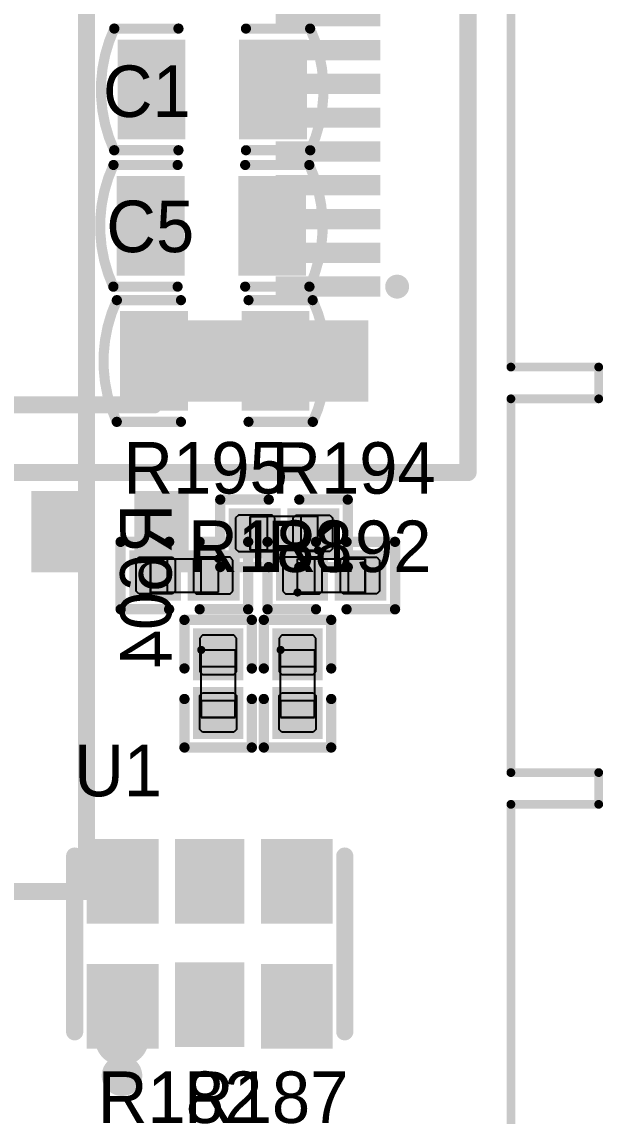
# Model space of a CAD drawing. Header units: millimetres. Extents: x 892 to 1144, y 1011 to 1123.
# Drawn here: x 936.17 to 944.77, y 1059.6 to 1075.79 of the extents above; entities that cross this region are included whole.
import ezdxf

# ---------------------------------------------------------------- set-up
doc = ezdxf.new("R2010")
doc.units = ezdxf.units.MM
for name, color, linetype in [('BottomLayer', 5, 'Continuous'), ('BottomOverlay', 54, 'Continuous'), ('BottomPaste', 16, 'Continuous'), ('BottomSolder', 6, 'Continuous'), ('Mechanical12', 56, 'Continuous'), ('Mechanical39', 56, 'Continuous'), ('Mechanical4', 56, 'Continuous'), ('Mechanical47', 56, 'Continuous'), ('Mechanical5', 56, 'Continuous'), ('Mechanical6', 56, 'Continuous'), ('TopLayer', 1, 'Continuous'), ('TopOverlay', 2, 'Continuous'), ('TopPaste', 8, 'Continuous'), ('TopSolder', 216, 'Continuous')]:
    doc.layers.add(name, color=color, linetype=linetype)

msp = doc.modelspace()

# ---------------------------------------------------------------- linework, layer by layer
at = {"layer": 'BottomLayer'}
for points in [[(941.475, 1075.725), (941.475, 1076.025), (939.925, 1075.725), (939.925, 1076.025)], [(941.475, 1075.225), (941.475, 1075.525), (939.925, 1075.225), (939.925, 1075.525)], [(941.475, 1074.725), (941.475, 1075.025), (939.925, 1074.725), (939.925, 1075.025)], [(941.475, 1074.225), (941.475, 1074.525), (939.925, 1074.225), (939.925, 1074.525)], [(941.475, 1073.725), (941.475, 1074.025), (939.925, 1073.725), (939.925, 1074.025)], [(941.475, 1073.225), (941.475, 1073.525), (939.925, 1073.225), (939.925, 1073.525)], [(941.475, 1072.725), (941.475, 1073.025), (939.925, 1072.725), (939.925, 1073.025)], [(941.475, 1072.225), (941.475, 1072.525), (939.925, 1072.225), (939.925, 1072.525)], [(941.475, 1071.725), (941.475, 1072.025), (939.925, 1071.725), (939.925, 1072.025)], [(941.3, 1070.175), (941.3, 1071.375), (938.55, 1070.175), (938.55, 1071.375)], [(937.013, 1068.75), (936.413, 1068.75), (937.013, 1067.75), (936.413, 1067.75)], [(938.537, 1068.75), (937.937, 1068.75), (938.537, 1067.75), (937.937, 1067.75)], [(939.9, 1068.495), (939.334, 1068.495), (939.9, 1067.955), (939.334, 1067.955)], [(940.766, 1068.495), (940.2, 1068.495), (940.766, 1067.955), (940.2, 1067.955)]]:
    msp.add_solid(points, dxfattribs=at)
at = {"layer": 'BottomOverlay'}
for points, const_width in [([(937.125, 1062.925), (937.125, 1100.925)], 0.254), ([(933.15, 1070.125), (938.125, 1070.125)], 0.254), ([(939.106, 1067.726), (939.106, 1068.724)], 0.152), ([(939.106, 1068.724), (939.824, 1068.724)], 0.152), ([(940.276, 1068.724), (940.994, 1068.724)], 0.152), ([(940.994, 1067.726), (940.994, 1068.724)], 0.152), ([(939.106, 1067.726), (939.824, 1067.726)], 0.152), ([(940.276, 1067.726), (940.994, 1067.726)], 0.152), ([(892.125, 1062.925), (937.125, 1062.925)], 0.254)]:
    msp.add_lwpolyline(points, dxfattribs=dict(at, const_width=const_width))
at = {"layer": 'BottomOverlay', "const_width": 0.254}
for points in [[(941.725, 1071.825, -1), (941.725, 1071.925)], [(941.725, 1071.925, -1), (941.725, 1071.825)]]:
    msp.add_lwpolyline(points, format="xyb", dxfattribs=at)
at = {"layer": 'BottomOverlay'}
for points, const_width in [([(941.661, 1071.925, 1), (941.788, 1071.925, 1)], 0.127), ([(941.661, 1071.925, 1), (941.788, 1071.925, 1)], 0.127), ([(941.661, 1071.825, 1), (941.788, 1071.825, 1)], 0.127), ([(941.661, 1071.825, 1), (941.788, 1071.825, 1)], 0.127), ([(938.061, 1070.125, 1), (938.188, 1070.125, 1)], 0.127), ([(939.068, 1068.724, 1), (939.144, 1068.724, 1)], 0.0762), ([(939.068, 1068.724, 1), (939.144, 1068.724, 1)], 0.0762), ([(939.786, 1068.724, 1), (939.862, 1068.724, 1)], 0.0762), ([(940.238, 1068.724, 1), (940.314, 1068.724, 1)], 0.0762), ([(940.956, 1068.724, 1), (941.032, 1068.724, 1)], 0.0762), ([(940.956, 1068.724, 1), (941.032, 1068.724, 1)], 0.0762), ([(939.068, 1067.726, 1), (939.144, 1067.726, 1)], 0.0762), ([(939.068, 1067.726, 1), (939.144, 1067.726, 1)], 0.0762), ([(939.786, 1067.726, 1), (939.862, 1067.726, 1)], 0.0762), ([(940.238, 1067.726, 1), (940.314, 1067.726, 1)], 0.0762), ([(940.956, 1067.726, 1), (941.032, 1067.726, 1)], 0.0762), ([(940.956, 1067.726, 1), (941.032, 1067.726, 1)], 0.0762), ([(937.061, 1062.925, 1), (937.188, 1062.925, 1)], 0.127), ([(937.061, 1062.925, 1), (937.188, 1062.925, 1)], 0.127)]:
    msp.add_lwpolyline(points, format="xyb", close=True, dxfattribs=dict(at, const_width=const_width))
at = {"layer": 'BottomPaste'}
for p, q in [((939.374, 1068.495), (939.334, 1068.455)), ((939.334, 1068.455), (939.334, 1067.995)), ((939.875, 1068.495), (939.374, 1068.495)), ((939.915, 1068.455), (939.875, 1068.495)), ((939.915, 1067.995), (939.915, 1068.455)), ((940.185, 1068.455), (940.225, 1068.495)), ((940.185, 1067.995), (940.185, 1068.455)), ((940.225, 1068.495), (940.726, 1068.495)), ((940.726, 1068.495), (940.766, 1068.455)), ((940.766, 1068.455), (940.766, 1067.995)), ((939.334, 1067.995), (939.374, 1067.955)), ((939.374, 1067.955), (939.875, 1067.955)), ((939.875, 1067.955), (939.915, 1067.995)), ((940.225, 1067.955), (940.185, 1067.995)), ((940.726, 1067.955), (940.225, 1067.955)), ((940.766, 1067.995), (940.726, 1067.955))]:
    msp.add_line(p, q, dxfattribs=at)
for points in [[(941.475, 1075.725), (941.475, 1076.025), (939.925, 1075.725), (939.925, 1076.025)], [(941.475, 1075.225), (941.475, 1075.525), (939.925, 1075.225), (939.925, 1075.525)], [(941.475, 1074.725), (941.475, 1075.025), (939.925, 1074.725), (939.925, 1075.025)], [(941.475, 1074.225), (941.475, 1074.525), (939.925, 1074.225), (939.925, 1074.525)], [(941.475, 1073.725), (941.475, 1074.025), (939.925, 1073.725), (939.925, 1074.025)], [(941.475, 1073.225), (941.475, 1073.525), (939.925, 1073.225), (939.925, 1073.525)], [(941.475, 1072.725), (941.475, 1073.025), (939.925, 1072.725), (939.925, 1073.025)], [(941.475, 1072.225), (941.475, 1072.525), (939.925, 1072.225), (939.925, 1072.525)], [(941.475, 1071.725), (941.475, 1072.025), (939.925, 1071.725), (939.925, 1072.025)], [(941.3, 1070.175), (941.3, 1071.375), (938.55, 1070.175), (938.55, 1071.375)], [(937.013, 1068.75), (936.413, 1068.75), (937.013, 1067.75), (936.413, 1067.75)], [(938.537, 1068.75), (937.937, 1068.75), (938.537, 1067.75), (937.937, 1067.75)], [(939.9, 1068.495), (939.334, 1068.495), (939.9, 1067.955), (939.334, 1067.955)], [(940.766, 1068.495), (940.2, 1068.495), (940.766, 1067.955), (940.2, 1067.955)]]:
    msp.add_solid(points, dxfattribs=at)
at = {"layer": 'BottomSolder'}
for points in [[(941.475, 1075.725), (941.475, 1076.025), (939.925, 1075.725), (939.925, 1076.025)], [(941.475, 1075.225), (941.475, 1075.525), (939.925, 1075.225), (939.925, 1075.525)], [(941.475, 1074.725), (941.475, 1075.025), (939.925, 1074.725), (939.925, 1075.025)], [(941.475, 1074.225), (941.475, 1074.525), (939.925, 1074.225), (939.925, 1074.525)], [(941.475, 1073.725), (941.475, 1074.025), (939.925, 1073.725), (939.925, 1074.025)], [(941.475, 1073.225), (941.475, 1073.525), (939.925, 1073.225), (939.925, 1073.525)], [(941.475, 1072.725), (941.475, 1073.025), (939.925, 1072.725), (939.925, 1073.025)], [(941.475, 1072.225), (941.475, 1072.525), (939.925, 1072.225), (939.925, 1072.525)], [(941.475, 1071.725), (941.475, 1072.025), (939.925, 1071.725), (939.925, 1072.025)], [(941.3, 1070.175), (941.3, 1071.375), (938.55, 1070.175), (938.55, 1071.375)], [(937.115, 1068.852), (936.311, 1068.852), (937.115, 1067.648), (936.311, 1067.648)], [(938.639, 1068.852), (937.835, 1068.852), (938.639, 1067.648), (937.835, 1067.648)], [(940.002, 1068.597), (939.233, 1068.597), (940.002, 1067.853), (939.233, 1067.853)], [(940.867, 1068.597), (940.098, 1068.597), (940.867, 1067.853), (940.098, 1067.853)]]:
    msp.add_solid(points, dxfattribs=at)
at = {"layer": 'Mechanical12', "const_width": 0.254}
for points in [[(942.775, 1069.125), (942.775, 1093.125)], [(931.375, 1069.125), (942.775, 1069.125)]]:
    msp.add_lwpolyline(points, dxfattribs=at)
at = {"layer": 'Mechanical12', "const_width": 0.127}
msp.add_lwpolyline([(942.711, 1069.125, 1), (942.838, 1069.125, 1)], format="xyb", close=True, dxfattribs=at)
msp.add_lwpolyline([(942.711, 1069.125, 1), (942.838, 1069.125, 1)], format="xyb", close=True, dxfattribs=at)
at = {"layer": 'Mechanical4'}
for p, q in [((940.55, 1068.475), (939.55, 1068.475)), ((939.55, 1068.475), (939.55, 1067.975)), ((940.55, 1067.975), (940.55, 1068.475)), ((939.55, 1067.975), (940.55, 1067.975)), ((938.075, 1067.85), (939.075, 1067.85)), ((938.075, 1067.35), (938.075, 1067.85)), ((939.075, 1067.85), (939.075, 1067.35)), ((940.25, 1067.35), (940.25, 1067.85)), ((940.25, 1067.85), (941.25, 1067.85)), ((941.25, 1067.85), (941.25, 1067.35)), ((939.075, 1067.35), (938.075, 1067.35)), ((941.25, 1067.35), (940.25, 1067.35)), ((938.825, 1065.5), (938.825, 1066.5)), ((938.825, 1066.5), (939.325, 1066.5)), ((939.325, 1066.5), (939.325, 1065.5)), ((940, 1065.5), (940, 1066.5)), ((940, 1066.5), (940.5, 1066.5)), ((940.5, 1066.5), (940.5, 1065.5)), ((939.325, 1065.5), (938.825, 1065.5)), ((940.5, 1065.5), (940, 1065.5))]:
    msp.add_line(p, q, dxfattribs=at)
at = {"layer": 'Mechanical5'}
for p, q in [((939.549, 1067.975), (939.549, 1068.475)), ((939.549, 1068.475), (939.799, 1068.475)), ((939.799, 1068.475), (939.799, 1067.975)), ((940.55, 1068.475), (940.3, 1068.475)), ((940.3, 1068.475), (940.3, 1067.975)), ((940.55, 1067.975), (940.55, 1068.475)), ((939.799, 1067.975), (939.549, 1067.975)), ((940.3, 1067.975), (940.55, 1067.975)), ((938.324, 1067.85), (938.074, 1067.85)), ((938.074, 1067.85), (938.074, 1067.35)), ((938.324, 1067.35), (938.324, 1067.85)), ((938.825, 1067.85), (939.075, 1067.85)), ((938.825, 1067.35), (938.825, 1067.85)), ((939.075, 1067.85), (939.075, 1067.35)), ((940.25, 1067.35), (940.25, 1067.85)), ((940.25, 1067.85), (940.5, 1067.85)), ((940.5, 1067.85), (940.5, 1067.35)), ((941.251, 1067.85), (941.001, 1067.85)), ((941.001, 1067.85), (941.001, 1067.35)), ((941.251, 1067.35), (941.251, 1067.85)), ((938.074, 1067.35), (938.324, 1067.35)), ((939.075, 1067.35), (938.825, 1067.35)), ((940.5, 1067.35), (940.25, 1067.35)), ((941.001, 1067.35), (941.251, 1067.35)), ((938.825, 1066.25), (938.825, 1066.5)), ((938.825, 1066.5), (939.325, 1066.5)), ((939.325, 1066.5), (939.325, 1066.25)), ((940, 1066.25), (940, 1066.5)), ((940, 1066.5), (940.5, 1066.5)), ((940.5, 1066.5), (940.5, 1066.25)), ((939.325, 1066.25), (938.825, 1066.25)), ((940.5, 1066.25), (940, 1066.25)), ((938.825, 1065.749), (938.825, 1065.499)), ((939.325, 1065.749), (938.825, 1065.749)), ((939.325, 1065.499), (939.325, 1065.749)), ((940, 1065.749), (940, 1065.499)), ((940.5, 1065.749), (940, 1065.749)), ((940.5, 1065.499), (940.5, 1065.749)), ((938.825, 1065.499), (939.325, 1065.499)), ((940, 1065.499), (940.5, 1065.499))]:
    msp.add_line(p, q, dxfattribs=at)
at = {"layer": 'Mechanical6'}
for points, const_width in [([(940.58, 1067.975, 1), (940.52, 1067.975, 1)], 0.06), ([(939.105, 1067.85, 1), (939.045, 1067.85, 1)], 0.06), ([(939.03, 1067.85, 1), (939.06, 1067.85, 1)], 0.03), ([(939.09, 1067.85, 1), (939.12, 1067.85, 1)], 0.03), ([(940.505, 1067.975, 1), (940.535, 1067.975, 1)], 0.03), ([(940.565, 1067.975, 1), (940.595, 1067.975, 1)], 0.03), ([(940.28, 1067.35, 1), (940.22, 1067.35, 1)], 0.06), ([(940.205, 1067.35, 1), (940.235, 1067.35, 1)], 0.03), ([(940.265, 1067.35, 1), (940.295, 1067.35, 1)], 0.03), ([(938.855, 1066.5, 1), (938.795, 1066.5, 1)], 0.06), ([(938.78, 1066.5, 1), (938.81, 1066.5, 1)], 0.03), ([(938.84, 1066.5, 1), (938.87, 1066.5, 1)], 0.03), ([(940.03, 1066.5, 1), (939.97, 1066.5, 1)], 0.06), ([(939.955, 1066.5, 1), (939.985, 1066.5, 1)], 0.03), ([(940.015, 1066.5, 1), (940.045, 1066.5, 1)], 0.03), ([(937.85, 1060.75, 1), (937.45, 1060.75, 1)], 0.4), ([(937.35, 1060.75, 1), (937.55, 1060.75, 1)], 0.2), ([(937.75, 1060.75, 1), (937.95, 1060.75, 1)], 0.2)]:
    msp.add_lwpolyline(points, format="xyb", close=True, dxfattribs=dict(at, const_width=const_width))
at = {"layer": 'TopLayer'}
for points in [[(938.487, 1075.428), (937.687, 1075.428), (938.487, 1074.158), (937.687, 1074.158)], [(940.287, 1075.428), (939.487, 1075.428), (940.287, 1074.158), (939.487, 1074.158)], [(938.475, 1073.41), (937.675, 1073.41), (938.475, 1072.14), (937.675, 1072.14)], [(940.275, 1073.41), (939.475, 1073.41), (940.275, 1072.14), (939.475, 1072.14)], [(938.525, 1071.41), (937.725, 1071.41), (938.525, 1070.14), (937.725, 1070.14)], [(940.325, 1071.41), (939.525, 1071.41), (940.325, 1070.14), (939.525, 1070.14)], [(938.425, 1067.87), (937.859, 1067.87), (938.425, 1067.33), (937.859, 1067.33)], [(939.291, 1067.87), (938.725, 1067.87), (939.291, 1067.33), (938.725, 1067.33)], [(940.034, 1067.33), (940.6, 1067.33), (940.034, 1067.87), (940.6, 1067.87)], [(940.9, 1067.33), (941.466, 1067.33), (940.9, 1067.87), (941.466, 1067.87)], [(938.805, 1066.716), (938.805, 1066.15), (939.345, 1066.716), (939.345, 1066.15)], [(939.98, 1066.716), (939.98, 1066.15), (940.52, 1066.716), (940.52, 1066.15)], [(938.805, 1065.85), (938.805, 1065.284), (939.345, 1065.85), (939.345, 1065.284)], [(939.98, 1065.85), (939.98, 1065.284), (940.52, 1065.85), (940.52, 1065.284)], [(937.23, 1062.55), (938.09, 1062.55), (937.23, 1063.6), (938.09, 1063.6)], [(938.54, 1062.55), (939.36, 1062.55), (938.54, 1063.6), (939.36, 1063.6)], [(939.81, 1062.55), (940.67, 1062.55), (939.81, 1063.6), (940.67, 1063.6)], [(937.23, 1060.7), (938.09, 1060.7), (937.23, 1061.75), (938.09, 1061.75)], [(938.54, 1060.725), (939.36, 1060.725), (938.54, 1061.775), (939.36, 1061.775)], [(939.81, 1060.7), (940.67, 1060.7), (939.81, 1061.75), (940.67, 1061.75)]]:
    msp.add_solid(points, dxfattribs=at)
at = {"layer": 'TopOverlay'}
for points, const_width in [([(943.41, 1070.685), (943.41, 1076.215)], 0.13), ([(937.537, 1075.693), (938.487, 1075.693)], 0.15), ([(939.487, 1075.693), (940.437, 1075.693)], 0.15), ([(937.537, 1073.893), (938.487, 1073.893)], 0.15), ([(939.487, 1073.893), (940.437, 1073.893)], 0.15), ([(937.525, 1073.675), (938.475, 1073.675)], 0.15), ([(939.475, 1073.675), (940.425, 1073.675)], 0.15), ([(937.525, 1071.875), (938.475, 1071.875)], 0.15), ([(939.475, 1071.875), (940.425, 1071.875)], 0.15), ([(937.575, 1071.675), (938.525, 1071.675)], 0.15), ([(939.525, 1071.675), (940.475, 1071.675)], 0.15), ([(943.41, 1070.685), (944.71, 1070.685)], 0.13), ([(944.71, 1070.215), (944.71, 1070.685)], 0.13), ([(943.41, 1070.215), (944.71, 1070.215)], 0.13), ([(943.41, 1064.685), (943.41, 1070.215)], 0.13), ([(937.575, 1069.875), (938.525, 1069.875)], 0.15), ([(939.525, 1069.875), (940.475, 1069.875)], 0.15), ([(937.631, 1068.099), (938.349, 1068.099)], 0.152), ([(937.631, 1067.101), (937.631, 1068.099)], 0.152), ([(938.801, 1068.099), (939.519, 1068.099)], 0.152), ([(939.519, 1067.101), (939.519, 1068.099)], 0.152), ([(939.806, 1067.101), (939.806, 1068.099)], 0.152), ([(939.806, 1068.099), (940.524, 1068.099)], 0.152), ([(940.976, 1068.099), (941.694, 1068.099)], 0.152), ([(941.694, 1067.101), (941.694, 1068.099)], 0.152), ([(937.631, 1067.101), (938.349, 1067.101)], 0.152), ([(938.801, 1067.101), (939.519, 1067.101)], 0.152), ([(939.806, 1067.101), (940.524, 1067.101)], 0.152), ([(940.976, 1067.101), (941.694, 1067.101)], 0.152), ([(938.576, 1066.226), (938.576, 1066.944)], 0.152), ([(938.576, 1066.944), (939.574, 1066.944)], 0.152), ([(939.574, 1066.226), (939.574, 1066.944)], 0.152), ([(939.751, 1066.226), (939.751, 1066.944)], 0.152), ([(939.751, 1066.944), (940.749, 1066.944)], 0.152), ([(940.749, 1066.226), (940.749, 1066.944)], 0.152), ([(938.576, 1065.056), (938.576, 1065.774)], 0.152), ([(939.574, 1065.056), (939.574, 1065.774)], 0.152), ([(939.751, 1065.056), (939.751, 1065.774)], 0.152), ([(940.749, 1065.056), (940.749, 1065.774)], 0.152), ([(938.576, 1065.056), (939.574, 1065.056)], 0.152), ([(939.751, 1065.056), (940.749, 1065.056)], 0.152), ([(943.41, 1064.685), (944.71, 1064.685)], 0.13), ([(944.71, 1064.215), (944.71, 1064.685)], 0.13), ([(943.41, 1064.215), (944.71, 1064.215)], 0.13), ([(943.41, 1058.685), (943.41, 1064.215)], 0.13), ([(936.95, 1060.85), (936.95, 1063.45)], 0.254), ([(940.95, 1060.85), (940.95, 1063.45)], 0.254)]:
    msp.add_lwpolyline(points, dxfattribs=dict(at, const_width=const_width))
for points, const_width in [([(937.535, 1073.892, -0.21896), (937.538, 1075.693)], 0.15), ([(940.436, 1075.693, -0.21896), (940.439, 1073.892)], 0.15), ([(937.523, 1071.874, -0.21896), (937.526, 1073.675)], 0.15), ([(940.424, 1073.675, -0.21896), (940.427, 1071.874)], 0.15), ([(937.573, 1069.874, -0.21896), (937.576, 1071.675)], 0.15), ([(940.474, 1071.675, -0.21896), (940.477, 1069.874)], 0.15), ([(937.651, 1060.05, -0.995776), (937.65, 1060.35)], 0.3), ([(937.653, 1060.35, -0.995776), (937.651, 1060.05)], 0.3)]:
    msp.add_lwpolyline(points, format="xyb", dxfattribs=dict(at, const_width=const_width))
for points, const_width in [([(937.499, 1075.693, 1), (937.575, 1075.693, 1)], 0.075), ([(937.5, 1075.693, 1), (937.575, 1075.693, 1)], 0.075), ([(938.449, 1075.693, 1), (938.525, 1075.693, 1)], 0.075), ([(939.449, 1075.693, 1), (939.524, 1075.693, 1)], 0.075), ([(940.399, 1075.693, 1), (940.474, 1075.693, 1)], 0.075), ([(940.399, 1075.693, 1), (940.474, 1075.693, 1)], 0.075), ([(937.497, 1073.892, 1), (937.572, 1073.892, 1)], 0.075), ([(937.499, 1073.893, 1), (937.575, 1073.893, 1)], 0.075), ([(938.449, 1073.893, 1), (938.525, 1073.893, 1)], 0.075), ([(939.449, 1073.893, 1), (939.524, 1073.893, 1)], 0.075), ([(940.399, 1073.893, 1), (940.474, 1073.893, 1)], 0.075), ([(940.402, 1073.892, 1), (940.477, 1073.892, 1)], 0.075), ([(937.487, 1073.675, 1), (937.562, 1073.675, 1)], 0.075), ([(937.488, 1073.675, 1), (937.563, 1073.675, 1)], 0.075), ([(938.437, 1073.675, 1), (938.512, 1073.675, 1)], 0.075), ([(939.437, 1073.675, 1), (939.512, 1073.675, 1)], 0.075), ([(940.387, 1073.675, 1), (940.462, 1073.675, 1)], 0.075), ([(940.387, 1073.675, 1), (940.462, 1073.675, 1)], 0.075), ([(937.485, 1071.874, 1), (937.56, 1071.874, 1)], 0.075), ([(937.487, 1071.875, 1), (937.562, 1071.875, 1)], 0.075), ([(938.437, 1071.875, 1), (938.512, 1071.875, 1)], 0.075), ([(939.437, 1071.875, 1), (939.512, 1071.875, 1)], 0.075), ([(940.387, 1071.875, 1), (940.462, 1071.875, 1)], 0.075), ([(940.39, 1071.874, 1), (940.465, 1071.874, 1)], 0.075), ([(937.537, 1071.675, 1), (937.612, 1071.675, 1)], 0.075), ([(937.538, 1071.675, 1), (937.613, 1071.675, 1)], 0.075), ([(938.487, 1071.675, 1), (938.562, 1071.675, 1)], 0.075), ([(939.487, 1071.675, 1), (939.562, 1071.675, 1)], 0.075), ([(940.437, 1071.675, 1), (940.512, 1071.675, 1)], 0.075), ([(940.437, 1071.675, 1), (940.512, 1071.675, 1)], 0.075), ([(943.377, 1070.685, 1), (943.442, 1070.685, 1)], 0.065), ([(943.377, 1070.685, 1), (943.442, 1070.685, 1)], 0.065), ([(944.677, 1070.685, 1), (944.742, 1070.685, 1)], 0.065), ([(944.677, 1070.685, 1), (944.742, 1070.685, 1)], 0.065), ([(943.377, 1070.215, 1), (943.442, 1070.215, 1)], 0.065), ([(943.377, 1070.215, 1), (943.442, 1070.215, 1)], 0.065), ([(944.677, 1070.215, 1), (944.742, 1070.215, 1)], 0.065), ([(944.677, 1070.215, 1), (944.742, 1070.215, 1)], 0.065), ([(937.535, 1069.874, 1), (937.61, 1069.874, 1)], 0.075), ([(937.537, 1069.875, 1), (937.612, 1069.875, 1)], 0.075), ([(938.487, 1069.875, 1), (938.562, 1069.875, 1)], 0.075), ([(939.487, 1069.875, 1), (939.562, 1069.875, 1)], 0.075), ([(940.437, 1069.875, 1), (940.512, 1069.875, 1)], 0.075), ([(940.44, 1069.874, 1), (940.515, 1069.874, 1)], 0.075), ([(937.593, 1068.099, 1), (937.669, 1068.099, 1)], 0.0762), ([(937.593, 1068.099, 1), (937.669, 1068.099, 1)], 0.0762), ([(938.311, 1068.099, 1), (938.387, 1068.099, 1)], 0.0762), ([(938.763, 1068.099, 1), (938.839, 1068.099, 1)], 0.0762), ([(939.481, 1068.099, 1), (939.557, 1068.099, 1)], 0.0762), ([(939.481, 1068.099, 1), (939.557, 1068.099, 1)], 0.0762), ([(939.768, 1068.099, 1), (939.844, 1068.099, 1)], 0.0762), ([(939.768, 1068.099, 1), (939.844, 1068.099, 1)], 0.0762), ([(940.486, 1068.099, 1), (940.562, 1068.099, 1)], 0.0762), ([(940.938, 1068.099, 1), (941.014, 1068.099, 1)], 0.0762), ([(941.656, 1068.099, 1), (941.732, 1068.099, 1)], 0.0762), ([(941.656, 1068.099, 1), (941.732, 1068.099, 1)], 0.0762), ([(937.593, 1067.101, 1), (937.669, 1067.101, 1)], 0.0762), ([(937.593, 1067.101, 1), (937.669, 1067.101, 1)], 0.0762), ([(938.311, 1067.101, 1), (938.387, 1067.101, 1)], 0.0762), ([(938.763, 1067.101, 1), (938.839, 1067.101, 1)], 0.0762), ([(939.481, 1067.101, 1), (939.557, 1067.101, 1)], 0.0762), ([(939.481, 1067.101, 1), (939.557, 1067.101, 1)], 0.0762), ([(939.768, 1067.101, 1), (939.844, 1067.101, 1)], 0.0762), ([(939.768, 1067.101, 1), (939.844, 1067.101, 1)], 0.0762), ([(940.486, 1067.101, 1), (940.562, 1067.101, 1)], 0.0762), ([(940.938, 1067.101, 1), (941.014, 1067.101, 1)], 0.0762), ([(941.656, 1067.101, 1), (941.732, 1067.101, 1)], 0.0762), ([(941.656, 1067.101, 1), (941.732, 1067.101, 1)], 0.0762), ([(938.538, 1066.944, 1), (938.614, 1066.944, 1)], 0.0762), ([(938.538, 1066.944, 1), (938.614, 1066.944, 1)], 0.0762), ([(939.535, 1066.944, 1), (939.612, 1066.944, 1)], 0.0762), ([(939.535, 1066.944, 1), (939.612, 1066.944, 1)], 0.0762), ([(939.713, 1066.944, 1), (939.789, 1066.944, 1)], 0.0762), ([(939.713, 1066.944, 1), (939.789, 1066.944, 1)], 0.0762), ([(940.711, 1066.944, 1), (940.787, 1066.944, 1)], 0.0762), ([(940.711, 1066.944, 1), (940.787, 1066.944, 1)], 0.0762), ([(938.538, 1066.226, 1), (938.614, 1066.226, 1)], 0.0762), ([(939.535, 1066.226, 1), (939.612, 1066.226, 1)], 0.0762), ([(939.713, 1066.226, 1), (939.789, 1066.226, 1)], 0.0762), ([(940.711, 1066.226, 1), (940.787, 1066.226, 1)], 0.0762), ([(938.538, 1065.774, 1), (938.614, 1065.774, 1)], 0.0762), ([(939.535, 1065.774, 1), (939.612, 1065.774, 1)], 0.0762), ([(939.713, 1065.774, 1), (939.789, 1065.774, 1)], 0.0762), ([(940.711, 1065.774, 1), (940.787, 1065.774, 1)], 0.0762), ([(938.538, 1065.056, 1), (938.614, 1065.056, 1)], 0.0762), ([(938.538, 1065.056, 1), (938.614, 1065.056, 1)], 0.0762), ([(939.535, 1065.056, 1), (939.612, 1065.056, 1)], 0.0762), ([(939.535, 1065.056, 1), (939.612, 1065.056, 1)], 0.0762), ([(939.713, 1065.056, 1), (939.789, 1065.056, 1)], 0.0762), ([(939.713, 1065.056, 1), (939.789, 1065.056, 1)], 0.0762), ([(940.711, 1065.056, 1), (940.787, 1065.056, 1)], 0.0762), ([(940.711, 1065.056, 1), (940.787, 1065.056, 1)], 0.0762), ([(943.377, 1064.685, 1), (943.442, 1064.685, 1)], 0.065), ([(943.377, 1064.685, 1), (943.442, 1064.685, 1)], 0.065), ([(944.677, 1064.685, 1), (944.742, 1064.685, 1)], 0.065), ([(944.677, 1064.685, 1), (944.742, 1064.685, 1)], 0.065), ([(943.377, 1064.215, 1), (943.442, 1064.215, 1)], 0.065), ([(943.377, 1064.215, 1), (943.442, 1064.215, 1)], 0.065), ([(944.677, 1064.215, 1), (944.742, 1064.215, 1)], 0.065), ([(944.677, 1064.215, 1), (944.742, 1064.215, 1)], 0.065), ([(936.887, 1063.45, 1), (937.014, 1063.45, 1)], 0.127), ([(940.886, 1063.45, 1), (941.013, 1063.45, 1)], 0.127), ([(936.887, 1060.85, 1), (937.014, 1060.85, 1)], 0.127), ([(940.886, 1060.85, 1), (941.013, 1060.85, 1)], 0.127), ([(937.575, 1060.35, 1), (937.725, 1060.35, 1)], 0.15), ([(937.578, 1060.35, 1), (937.728, 1060.35, 1)], 0.15), ([(937.576, 1060.05, 1), (937.726, 1060.05, 1)], 0.15), ([(937.576, 1060.05, 1), (937.726, 1060.05, 1)], 0.15)]:
    msp.add_lwpolyline(points, format="xyb", close=True, dxfattribs=dict(at, const_width=const_width))
at = {"layer": 'TopPaste'}
for p, q in [((937.859, 1067.83), (937.899, 1067.87)), ((937.899, 1067.87), (938.4, 1067.87)), ((938.4, 1067.87), (938.44, 1067.83)), ((938.75, 1067.87), (938.71, 1067.83)), ((939.251, 1067.87), (938.75, 1067.87)), ((939.291, 1067.83), (939.251, 1067.87)), ((940.074, 1067.87), (940.034, 1067.83)), ((940.575, 1067.87), (940.074, 1067.87)), ((940.615, 1067.83), (940.575, 1067.87)), ((940.885, 1067.83), (940.925, 1067.87)), ((940.925, 1067.87), (941.426, 1067.87)), ((941.426, 1067.87), (941.466, 1067.83)), ((937.859, 1067.37), (937.859, 1067.83)), ((938.44, 1067.83), (938.44, 1067.37)), ((938.71, 1067.83), (938.71, 1067.37)), ((939.291, 1067.37), (939.291, 1067.83)), ((940.034, 1067.83), (940.034, 1067.37)), ((940.615, 1067.37), (940.615, 1067.83)), ((940.885, 1067.37), (940.885, 1067.83)), ((941.466, 1067.83), (941.466, 1067.37)), ((937.899, 1067.33), (937.859, 1067.37)), ((938.4, 1067.33), (937.899, 1067.33)), ((938.44, 1067.37), (938.4, 1067.33)), ((938.71, 1067.37), (938.75, 1067.33)), ((938.75, 1067.33), (939.251, 1067.33)), ((939.251, 1067.33), (939.291, 1067.37)), ((940.034, 1067.37), (940.074, 1067.33)), ((940.074, 1067.33), (940.575, 1067.33)), ((940.575, 1067.33), (940.615, 1067.37)), ((940.925, 1067.33), (940.885, 1067.37)), ((941.426, 1067.33), (940.925, 1067.33)), ((941.466, 1067.37), (941.426, 1067.33)), ((938.845, 1066.716), (938.805, 1066.676)), ((938.805, 1066.676), (938.805, 1066.175)), ((939.305, 1066.716), (938.845, 1066.716)), ((939.345, 1066.676), (939.305, 1066.716)), ((939.345, 1066.175), (939.345, 1066.676)), ((940.02, 1066.716), (939.98, 1066.676)), ((939.98, 1066.676), (939.98, 1066.175)), ((940.48, 1066.716), (940.02, 1066.716)), ((940.52, 1066.676), (940.48, 1066.716)), ((940.52, 1066.175), (940.52, 1066.676)), ((938.805, 1066.175), (938.845, 1066.135)), ((938.845, 1066.135), (939.305, 1066.135)), ((939.305, 1066.135), (939.345, 1066.175)), ((939.98, 1066.175), (940.02, 1066.135)), ((940.02, 1066.135), (940.48, 1066.135)), ((940.48, 1066.135), (940.52, 1066.175)), ((938.805, 1065.825), (938.845, 1065.865)), ((938.805, 1065.324), (938.805, 1065.825)), ((938.845, 1065.865), (939.305, 1065.865)), ((939.305, 1065.865), (939.345, 1065.825)), ((939.345, 1065.825), (939.345, 1065.324)), ((939.98, 1065.825), (940.02, 1065.865)), ((939.98, 1065.324), (939.98, 1065.825)), ((940.02, 1065.865), (940.48, 1065.865)), ((940.48, 1065.865), (940.52, 1065.825)), ((940.52, 1065.825), (940.52, 1065.324)), ((938.845, 1065.284), (938.805, 1065.324)), ((939.305, 1065.284), (938.845, 1065.284)), ((939.345, 1065.324), (939.305, 1065.284)), ((940.02, 1065.284), (939.98, 1065.324)), ((940.48, 1065.284), (940.02, 1065.284)), ((940.52, 1065.324), (940.48, 1065.284))]:
    msp.add_line(p, q, dxfattribs=at)
for points in [[(938.487, 1075.428), (937.687, 1075.428), (938.487, 1074.158), (937.687, 1074.158)], [(940.287, 1075.428), (939.487, 1075.428), (940.287, 1074.158), (939.487, 1074.158)], [(938.475, 1073.41), (937.675, 1073.41), (938.475, 1072.14), (937.675, 1072.14)], [(940.275, 1073.41), (939.475, 1073.41), (940.275, 1072.14), (939.475, 1072.14)], [(938.525, 1071.41), (937.725, 1071.41), (938.525, 1070.14), (937.725, 1070.14)], [(940.325, 1071.41), (939.525, 1071.41), (940.325, 1070.14), (939.525, 1070.14)], [(938.425, 1067.87), (937.859, 1067.87), (938.425, 1067.33), (937.859, 1067.33)], [(939.291, 1067.87), (938.725, 1067.87), (939.291, 1067.33), (938.725, 1067.33)], [(940.034, 1067.33), (940.6, 1067.33), (940.034, 1067.87), (940.6, 1067.87)], [(940.9, 1067.33), (941.466, 1067.33), (940.9, 1067.87), (941.466, 1067.87)], [(938.805, 1066.716), (938.805, 1066.15), (939.345, 1066.716), (939.345, 1066.15)], [(939.98, 1066.716), (939.98, 1066.15), (940.52, 1066.716), (940.52, 1066.15)], [(938.805, 1065.85), (938.805, 1065.284), (939.345, 1065.85), (939.345, 1065.284)], [(939.98, 1065.85), (939.98, 1065.284), (940.52, 1065.85), (940.52, 1065.284)], [(937.23, 1062.55), (938.09, 1062.55), (937.23, 1063.6), (938.09, 1063.6)], [(938.54, 1062.55), (939.36, 1062.55), (938.54, 1063.6), (939.36, 1063.6)], [(939.81, 1062.55), (940.67, 1062.55), (939.81, 1063.6), (940.67, 1063.6)], [(937.23, 1060.7), (938.09, 1060.7), (937.23, 1061.75), (938.09, 1061.75)], [(938.54, 1060.725), (939.36, 1060.725), (938.54, 1061.775), (939.36, 1061.775)], [(939.81, 1060.7), (940.67, 1060.7), (939.81, 1061.75), (940.67, 1061.75)]]:
    msp.add_solid(points, dxfattribs=at)
at = {"layer": 'TopSolder'}
for points in [[(938.589, 1075.53), (937.585, 1075.53), (938.589, 1074.056), (937.585, 1074.056)], [(940.389, 1075.53), (939.385, 1075.53), (940.389, 1074.056), (939.385, 1074.056)], [(938.577, 1073.512), (937.573, 1073.512), (938.577, 1072.038), (937.573, 1072.038)], [(940.377, 1073.512), (939.373, 1073.512), (940.377, 1072.038), (939.373, 1072.038)], [(938.627, 1071.512), (937.623, 1071.512), (938.627, 1070.038), (937.623, 1070.038)], [(940.427, 1071.512), (939.423, 1071.512), (940.427, 1070.038), (939.423, 1070.038)], [(938.527, 1067.972), (937.758, 1067.972), (938.527, 1067.228), (937.758, 1067.228)], [(939.392, 1067.972), (938.623, 1067.972), (939.392, 1067.228), (938.623, 1067.228)], [(939.933, 1067.228), (940.702, 1067.228), (939.933, 1067.972), (940.702, 1067.972)], [(940.798, 1067.228), (941.567, 1067.228), (940.798, 1067.972), (941.567, 1067.972)], [(938.703, 1066.817), (938.703, 1066.048), (939.447, 1066.817), (939.447, 1066.048)], [(939.878, 1066.817), (939.878, 1066.048), (940.622, 1066.817), (940.622, 1066.048)], [(938.703, 1065.952), (938.703, 1065.183), (939.447, 1065.952), (939.447, 1065.183)], [(939.878, 1065.952), (939.878, 1065.183), (940.622, 1065.952), (940.622, 1065.183)], [(937.128, 1062.448), (938.192, 1062.448), (937.128, 1063.702), (938.192, 1063.702)], [(938.438, 1062.448), (939.462, 1062.448), (938.438, 1063.702), (939.462, 1063.702)], [(939.708, 1062.448), (940.772, 1062.448), (939.708, 1063.702), (940.772, 1063.702)], [(938.438, 1060.623), (939.462, 1060.623), (938.438, 1061.877), (939.462, 1061.877)], [(937.128, 1060.598), (938.192, 1060.598), (937.128, 1061.852), (938.192, 1061.852)], [(939.708, 1060.598), (940.772, 1060.598), (939.708, 1061.852), (940.772, 1061.852)]]:
    msp.add_solid(points, dxfattribs=at)

# ---------------------------------------------------------------- texts
at = {"layer": 'BottomOverlay', "text_generation_flag": 2}
msp.add_text('R604', height=0.762, rotation=90, dxfattribs=at).set_placement((938.386, 1068.662))
at = {"layer": 'Mechanical39', "text_generation_flag": 2}
msp.add_text('1.30', height=0.000254, rotation=270, dxfattribs=at).set_placement((942.097, 1060.6))
at = {"layer": 'Mechanical47', "text_generation_flag": 2}
msp.add_text('1.30', height=0.000254, rotation=270, dxfattribs=at).set_placement((941.848, 1060.6))
at = {"layer": 'TopOverlay'}
for s, p in [('C1', (937.368, 1074.385)), ('C5', (937.418, 1072.385)), ('R195', (937.67, 1068.814)), ('R194', (939.861, 1068.811)), ('R188', (938.63, 1067.653)), ('R192', (939.798, 1067.652)), ('U1', (936.943, 1064.334)), ('R182', (937.293, 1059.501)), ('R187', (938.568, 1059.501))]:
    msp.add_text(s, height=0.762, dxfattribs=at).set_placement(p)

doc.saveas('drawing.dxf')
